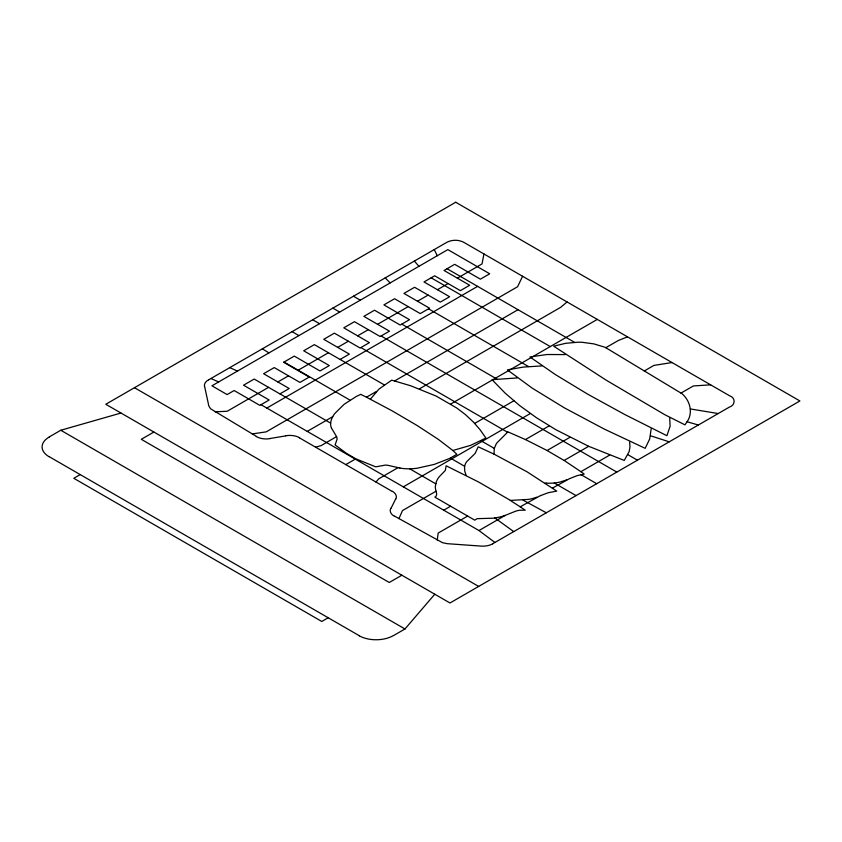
<?xml version="1.0" encoding="UTF-8"?>
<svg xmlns="http://www.w3.org/2000/svg" width="842" height="842" viewBox="0 0 842 842"><rect width="100%" height="100%" fill="white"/><g stroke="black" fill="none" stroke-linecap="round" stroke-linejoin="round"><path stroke-width="1.26" d="M651.203 428.715L649.645 439.092L645.183 448.323L604.04 428.957L564.403 407.865L532.239 388.151L507.368 369.88L523.25 367.091L541.985 365.912M437.261 540.038L438.177 533.07L467.668 516.072M508.81 513.946L505.253 515.378A36.206 20.903 0 0 1 495.043 517.914L494.77 517.956A40.532 23.397 0 0 1 492.77 518.219L477.088 518.661L474.762 520.167L434.882 497.148C439.261 495.001 433.977 489.255 435.577 485.087A47.152 27.228 0 0 1 435.746 483.908L435.788 483.718M483.95 253.958L482.024 263.935L457.385 278.176M507.652 432.135L496.854 442.976A27.123 15.661 0 0 0 496.327 443.702L494.296 448.397L493.98 454.112L526.966 471.762L556.762 491.107L548.342 492.696L540.459 495.654M398.95 518.598L402.487 510.568L435.935 491.254M517.262 377.942L492.054 379.689L505.221 393.193L519.788 405.665L536.438 417.716L555.878 429.715L588.611 446.271L624.248 460.437L629.174 451.554L629.974 446.913L629.648 442.176M522.566 276.26L517.598 286.722L266.177 431.872L252.274 433.914M627.953 454.712L637.436 460.185M391.014 508.305L395.582 499.148M331.453 428.104A30.817 17.787 0 0 1 330.653 423.137A42.521 24.544 0 0 1 332.769 416.695L332.737 416.643A58.666 33.869 0 0 1 334.811 413.496L344.115 404.328L356.282 396.477L360.734 394.351L366.459 397.192M687.061 421.758C693.376 412.769 689.966 400.539 682.073 393.74L605.114 347.293L593.884 343.894L582.254 342.305A40.132 23.166 0 0 0 577.907 342.22L565.677 343.315L553.647 346.167L606.398 380.3L664.812 414.717L684.978 424.852L687.061 421.758L698.355 425.01M370.385 399.182L378.963 389.067L391.73 380.152L410.801 385.804L436.177 396.098L456.817 408.033L465.437 414.622L473.341 421.989L480.087 429.736L485.897 438.05L470.731 445.323L452.859 450.491L438.419 439.419L417.064 425.473L392.225 410.896L366.47 397.203L376.5 391.414M375.995 482.056L378.721 478.814L398.108 467.626M393.498 635.594L404.97 628.974L434.788 594.21M567.066 301.952L560.74 307.277L419.39 388.888M49.31 436.882L60.782 430.251L120.985 413.043M208.648 379.826L445.481 243.096C451.323 239.402 459.101 239.296 464.963 243.001L729.625 395.803C735.729 397.656 735.466 405.255 729.456 407.054L492.633 543.785M80.211 474.583L73.791 478.288L321.77 621.459L328.18 617.754M153.897 432.041L141.298 439.313L389.278 582.485L401.876 575.212M268.556 387.352L227.203 411.264L215.131 411.791M277.86 381.973L288.511 375.816M297.805 370.438L328.401 352.756M337.705 347.378L348.346 341.22M357.65 335.842L368.301 329.685M377.595 324.307L408.191 306.614M417.495 301.236L428.136 295.089M437.44 289.711L448.091 283.554M340.052 359.481L349.356 354.103L323.738 339.315L334.4 333.158L360.102 348.009L369.406 342.631L343.789 327.843L354.45 321.686L380.152 336.526L389.467 331.159L363.849 316.371L374.501 310.214L400.203 325.054L409.517 319.686L383.899 304.899L394.551 298.742L420.253 313.582L429.567 308.214L403.95 293.416L414.601 287.269L440.313 302.11L449.617 296.742L424 281.944L434.651 275.797L460.363 290.637L469.668 285.259L444.05 270.471L454.701 264.325L480.414 279.165L489.718 273.787L447.849 249.621L211.942 385.815L227.119 394.582L234.139 390.53L259.852 405.37L269.156 399.992L243.538 385.204L254.189 379.058L279.902 393.898L289.206 388.52L263.588 373.732L274.239 367.586L299.952 382.426L309.256 377.048L283.638 362.26L294.29 356.113L320.002 370.954L329.306 365.575L303.688 350.788L314.35 344.631L384.236 384.868M266.83 408.054L477.593 286.375M307.246 431.388L332.716 416.685M394.666 380.921L518.019 309.709M355.556 458.69L346.578 453.417L335.105 444.944L337.116 439.071A18.25 10.536 0 0 0 337.063 438.524L336.579 436.598L321.181 445.586L315.561 447.165M345.778 464.605L355.819 458.816L375.732 466.836L385.373 465.11A13.335 7.704 0 0 1 387.436 465.226L399.876 468.005M450.702 404.034L597.294 319.402M474.688 423.41L513.82 400.813M605.798 347.714L618.281 340.505L627.522 336.853M403.318 486.855L530.334 413.517M507.863 431.841L525.45 439.566L549.247 425.831M644.309 370.954L653.897 365.407L672.021 362.544M443.734 510.189L450.607 506.221M525.45 439.566L547.089 450.502L569.95 437.314M564.129 460.458L588.684 446.302M680.989 393.088L693.366 385.952L710.637 384.836M261.02 404.697L478.982 530.544L505.253 515.378M510.241 500.401L520.209 506.821L540.038 495.833M547.1 450.512L564.645 460.784L580.906 471.688L609.692 455.08M552.489 488.097L569.203 478.824M481.003 440.776L494.296 448.397M399.855 468.036A27.807 16.051 0 0 0 409.738 468.794L409.822 468.805A39.69 22.913 0 0 0 417.169 468.226L434.188 464.426L449.67 458.437L456.88 454.301L452.859 450.491M569.76 478.582L576.97 475.719L584.201 474.088L580.906 471.688M509.515 513.641L515.693 511.189A15.945 9.209 0 0 1 519.714 510.241L525.229 510.178L520.209 506.821M566.687 479.887L560.351 481.961A27.649 15.956 0 0 1 554.225 483.003L554.183 483.003A31.533 18.208 0 0 1 546.184 483.161M536.807 497.148L534.323 498.011A30.922 17.85 0 0 1 528.555 499.39L510.484 500.411L478.414 481.919L446.144 465.784L445.376 470.141A16.366 9.451 0 0 1 444.955 470.846L439.471 476.488A35.774 20.661 0 0 0 435.861 483.718M270.093 438.493L285.943 435.851M523.04 500.116L546.311 512.789M546.174 483.171L545.132 483.108M565.192 354.587L547.005 354.514L529.944 356.966L555.478 374.637L587.748 394.203L624.859 414.569L666.917 435.714L670.095 426.294L669.706 417.527M690.356 408.949L718.226 413.538M650.519 435.777L669.222 441.829M229.75 367.638L237.476 371.08M210.921 378.511L218.646 381.952M493.98 454.112L478.203 446.797L475.109 453.459L466.668 461.69A26.67 15.398 0 0 0 464.679 466.321A33.817 19.524 0 0 0 464.521 467.299L464.773 471.257L466.194 475.519M394.572 516.146L442.503 542.69L447.312 543.679L481.045 546.1A14.061 8.115 0 0 0 492.707 543.827M447.06 268.735L574.528 342.326M431.157 277.818L550.236 346.567M428.525 308.814L528.502 366.544M353.451 296.226L360.292 300.173M401.802 324.138L496.959 379.079M332.843 308.119L339.684 312.066M381.1 335.979L616.828 472.078M312.708 319.75L319.539 323.696M360.881 347.557L507.568 432.251M581.064 474.678L596.694 483.708M292.079 331.653L298.921 335.6M554.225 483.003L576.065 495.612M284.017 362.039L349.988 400.118M450.365 458.08L464.647 466.31M279.944 393.877L330.632 423.137M409.738 468.815L435.767 483.834M494.843 517.946L513.736 531.597M299.384 437.819L392.172 491.391M134.478 387.709L478.656 586.421M60.782 430.251L404.97 628.974M49.025 456.585L359.355 635.752M256.505 436.44L210.542 408.759L208.827 405.991L204.638 386.51M262.336 348.83L268.945 352.903M478.982 530.544L494.907 542.469M385.236 277.871L390.151 282.933M414.369 261.052L418.916 266.325M331.474 428.094L336.579 436.598M434.24 249.579L437.272 255.726M48.931 456.638A24.144 13.935 0 0 1 49.404 436.935M204.49 386.52A14.061 8.115 0 0 1 208.574 379.784M270.156 438.619A13.861 8.01 0 0 1 256.305 436.556M285.891 435.735A13.851 7.999 0 0 1 299.584 437.714M392.372 491.286A13.851 7.999 0 0 1 395.793 499.19M394.372 516.272A13.861 8.01 0 0 1 390.793 508.273M393.403 635.542A24.144 13.935 0 0 1 359.26 635.815M455.711 202.248L105.797 404.265L449.975 602.988L799.9 400.96L455.711 202.248"/></g></svg>
